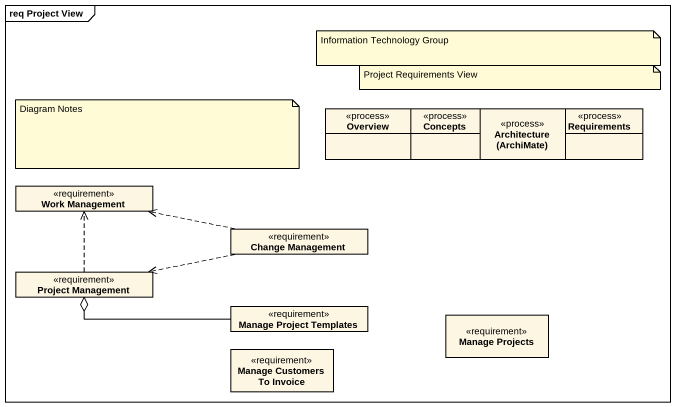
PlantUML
@startuml
mainframe req Project View
hide circle
hide empty members
class Overview <<process>>
class Concepts <<process>>
class "Architecture (ArchiMate)" as Architecture_ArchiMate <<process>>
class Requirements <<process>>
class "Work Management" as Work_Management <<requirement>>
class "Change Management" as Change_Management <<requirement>>
class "Project Management" as Project_Management <<requirement>>
class "Manage Project Templates" as Manage_Project_Templates <<requirement>>
class "Manage Customers To Invoice" as Manage_Customers_To_Invoice <<requirement>>
class "Manage Projects" as Manage_Projects <<requirement>>
Change_Management .left.> Work_Management
Change_Management .left.> Project_Management
Project_Management .up.> Work_Management
Manage_Project_Templates -left-o Project_Management
note as N1
  Information Technology Group
end note
note as N2
  Project Requirements View
end note
note as N3
  Diagram Notes
end note
@enduml
